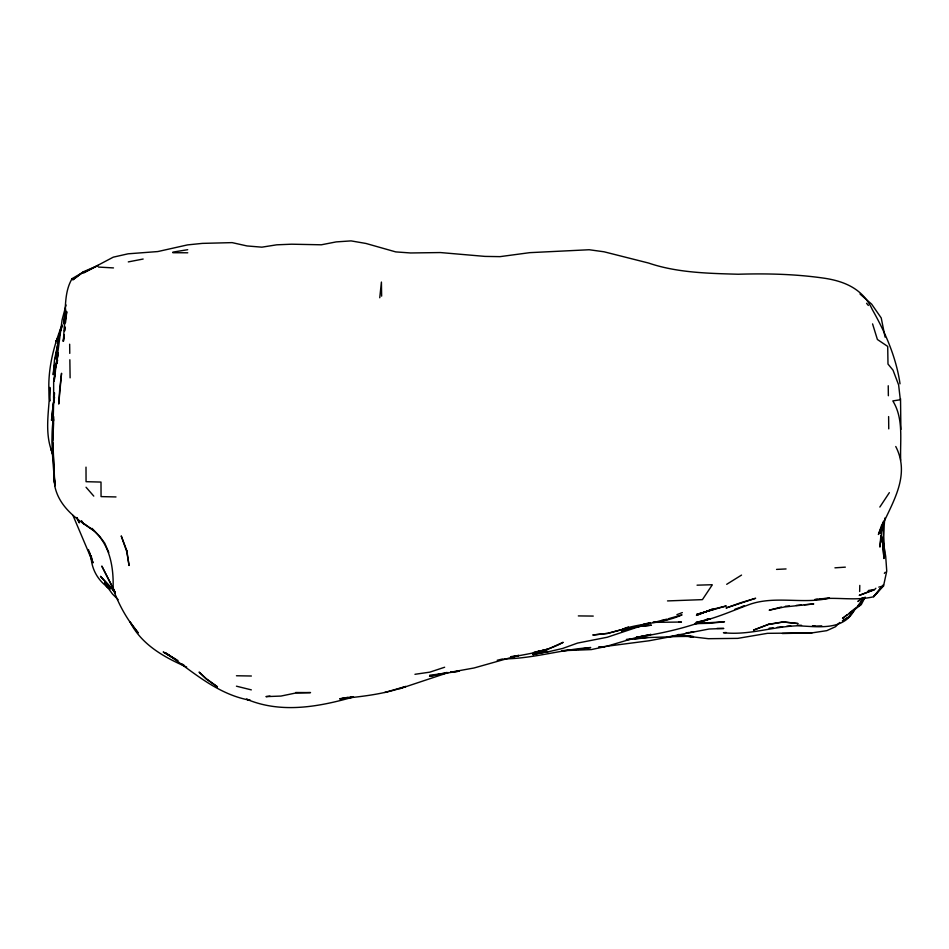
<?xml version="1.0" encoding="UTF-8"?>
<svg xmlns="http://www.w3.org/2000/svg" width="949" height="949" viewBox="0 0 949 949"><rect width="100%" height="100%" fill="white"/><g stroke="black" fill="none" stroke-linecap="round" stroke-linejoin="round"><path stroke-width="1.42" d="M53.642 401.451L53.654 381.462L58.28 352.886L55.433 367.738L54.164 381.249L55.433 371M53.725 401.261L53.749 398.521L52.61 441.902L54.745 485.876C59.016 506.968 76.916 519.577 93.714 530.55L84.746 524.121M884.8 518.083L882.724 543.706L883.97 558.534L882.297 538.249M882.214 542.603L882.321 537.205M900.886 429.399L900.53 398.627M859.794 585.403L859.652 591.524M52.812 440.787L53.619 422.708M64.022 335.555L63.346 341.355L64.283 326.527L66.75 311.675L65.517 322.66M881.241 531.12L881.538 527.075M54.544 392.933L53.808 402.412L54.532 397.133M53.654 417.857L53.002 425.947L53.607 419.173M880.874 535.473L879.901 547.075L882.807 522.792M53.322 422.602L53.571 419.956M63.346 341.355L64.093 334.843M52.919 406.658L51.519 420.383L53.535 402.364L52.919 406.658L53.073 405.543M379.754 297.761L381.415 282.055L381.64 296.135M55.979 366.611L62.1 319.849L66.062 304.997M64.532 331.201L65.042 326.847L64.568 330.798M57.426 360.323L57.082 363.028L57.509 360.027M54.556 364.618L53.215 374.772L54.496 359.932L57.616 345.08L55.327 358.817M53.666 416.528C50.072 438.616 53.227 461.095 54.544 483.266L53.832 470.431L54.852 485.983L52.859 442.234M57.391 359.22L56.738 363.265L57.32 360.596M882.594 523.196L880.98 533.362L883.424 521.203M64.935 315.922L63.725 323.182L65.445 308.342L64.295 324.297C65.932 309.03 63.939 292.351 72.1 278.638L83.144 272.197L72.931 279.741L72.1 278.638M65.41 313.028L65.896 310.121M817.362 599.365L814.657 599.638C834.301 596.126 854.278 601.488 873.649 596.731L883.531 585.96L886.746 571.108L885.69 556.292L883.163 541.476L883.721 546.956M61.211 327.998L57.474 343.965L60.487 329.113L62.373 325.139M881.657 525.165L878.418 534.489C889.521 506.208 911.859 477.893 895.761 446.505M61.305 326.883C52.159 350.311 46.418 375.84 49.775 401.119L49.822 387.394C49.585 409.209 43.713 432.139 52.456 453.041L50.997 448.936L52.492 454.452M60.689 330.228L62.337 326.171M865.073 597.194L861.265 604.643L842.51 618.368L847.054 614.786M57.201 339.291L55.706 341.759L57.735 338.152M863.602 598.38L859.082 605.77L864.61 597.74M879.842 507.051L889.355 492.638M711.88 585.438L702.426 599.638L667.515 600.919M854.741 609.246C843.886 631.37 817.765 626.53 797.635 625.794C772.616 626.542 748.631 635.581 723.435 632.686L726.27 632.52M854.503 609.234L848.394 617.336L842.368 620.86L849.948 616.209L848.394 617.336L857.291 606.731L849.331 612.995M863.958 597.929L857.659 606.174L865.108 597.431M873.649 596.731L883.543 584.845L873.804 596.245M884.338 573.35L885.287 572.235M874.848 589.376L875.868 588.25M839.675 622.497L835.535 626.696L826.793 630.658L811.929 632.888L767.48 633.327L737.776 638.369L708.357 638.701L678.749 635.189L649.045 640.777L598.866 647.289M862.202 598.012L857.884 601.476L862.427 598.119M72.931 279.741L83.298 271.794L98.221 265.435L83.465 272.909L113.251 257.167L128.091 253.81L157.819 251.556L187.511 244.901L202.362 243.383L232.102 242.624L247.001 245.945L261.877 247.167L276.728 244.818L291.592 244.201L321.331 244.795L336.183 241.9L351.047 240.892L365.934 243.454L395.733 251.9L410.609 252.968L440.348 252.553L484.975 256.396L500.004 256.645L529.72 252.659L589.175 249.741L604.062 251.793L648.594 263.051C677.123 272.79 708.274 273.371 738.192 274.237C767.243 273.383 796.413 274.071 825.215 278.354C845.856 281.58 863.234 289.647 872.273 309.504C885.322 332.506 896.224 357.393 900.02 383.811M726.697 584.311L741.549 575.082M548.439 648.95L563.172 642.319C547.241 651.334 529.079 653.683 511.416 657.088L518.747 655.356L474.073 667.977L450.55 672.224M740.208 607.372L744.146 605.711M628.416 626.957L622.651 629.175C642.105 622.829 663.126 623.505 682.034 614.857L668.535 618.712M874.065 589.637L859.236 595.379L874.231 589.851M676.91 614.655L682.331 612.579M384.713 692.497L405.781 686.447C384.725 694.11 362.174 696.578 339.991 698.725L352.15 697.124M734.823 609.282L738.868 607.846M444.642 667.242L429.802 672.153L414.95 674.3M448.379 672.544L399.719 688.749M344.107 698.405L353.502 696.981L339.932 699.069L348.069 697.23M353.123 697.064C318.579 706.958 280.845 713.755 246.503 699.164L250.156 700.255C217.167 694.443 192.481 671.334 165.921 653.078L175.695 659.519L163.216 651.987L178.032 660.575M621.725 630.966L650.29 622.864L607.218 637.254L577.514 643.09L562.686 648.44L547.846 651.904L532.982 653.624L547.846 651.904M621.892 630.907L636.732 626.72L651.429 625.189L636.565 626.767M544.702 651.583L532.84 654.691L543.682 652.378M781.335 607.052L769.188 610.183L784.194 607.004L813.756 603.944L804.301 604.75M548.285 649.009L533.445 652.663L548.131 649.377L535.983 651.797M878.798 587.111L883.531 585.96M497.205 660.267L502.662 658.95M443.017 673.327L429.529 676.352L444.512 673.41L429.672 675.237M664.49 619.697L667.194 619.104M643.624 624.169L649.128 622.983M444.369 673.031L447.098 672.438M685.961 633.042L688.654 632.485M128.305 261.9L143.157 259.03M687.23 632.936L693.909 631.702L691.204 632.046M657.693 621.393L667.04 619.733L661.631 620.302M868.276 590.539L874.243 589.531M172.848 252.126L187.7 249.694M706.08 619.638L710.089 619.009L706.032 619.578M578.036 649.436L590.705 647.55C561.5 649.448 533.362 658.606 504.014 658.903M269.99 696.08L265.945 696.625L280.963 696.068L295.815 692.995L310.525 692.592L295.661 692.509M814.894 625.901L812.202 626.269L821.763 625.854M450.573 672.212L459.387 671.145L443.408 673.553M598.712 647.384L604.169 646.744L598.772 647.242M634.478 638.796L639.875 638.191M642.58 637.894L647.977 637.289M769.117 628.202L773.162 627.764M777.219 627.325L782.617 626.743M820.066 599.08L829.521 598.095C803.506 604.394 776.258 595.616 750.659 604.05C732.581 610.539 715.012 618.843 696.02 622.449L708.689 619.211C685.332 628.297 660.86 633.6 636.174 637.408L651.026 634.442L636.02 637.586L606.352 646.388L591.346 649.579L561.772 650.717L576.636 649.65M786.674 626.316L790.719 625.901M801.597 604.988L796.199 605.426M626.364 639.436L630.421 639.116M785.381 606.257L789.438 605.948M510.621 656.755L517.976 656.186L511.214 656.578M627.277 639.685L649.496 637.503L668.037 636.909L709.069 629.021L723.779 628.463L717.017 628.392M834.942 567.834L845.334 567.146M684.964 636.316L667.325 636.85M776.555 569.4L786.057 568.949M653.078 622.2L657.123 622.058M694.787 623.576L724.502 621.761L709.805 623.303L694.941 623.659M712.201 584.726L697.052 585.177M811.929 632.888L782.356 633.517M653.232 622.378L681.453 622.034L678.76 621.986M172.86 252.719L187.76 252.79M578.332 615.913L593.244 616.079M236.455 675.759L251.378 676.008M678.286 636.281L693.316 636.577L690.611 636.293M116.003 496.944L101.057 496.6L100.997 482.068L86.062 481.689L86.003 467.133M797.48 625.201L801.537 625.332M98.471 267.072L113.477 267.915M687.906 636.008L678.44 635.023L693.47 636.981L684.004 635.379M678.582 634.466L681.299 634.928M236.443 686.186L251.343 689.876M186.656 667.04C164.165 657.277 141.603 644.762 130.037 621.927L138.222 632.888C127.237 619.839 118.661 604.691 113.061 588.594C113.868 567.3 109.87 543.421 92.172 529.447M181.603 663.719L184.035 665.166M860.031 294.036L871.609 304.095L881.218 317.951L885.085 337.12M115.244 592.247L113.109 590.254L115.114 592.247M118.091 599.614L112.48 594.015L104.532 583.161M91.97 528.332L99.55 536.209L104.663 543.065L108.767 552.472M115.339 592.259L100.558 576.434L115.339 592.259L113.394 590.005M86.051 487.24L93.773 496.102M866.567 303.277L868.347 305.448M106.727 584.572L110.309 588.949C98.684 581.713 91.697 570.183 91.021 556.517M81.65 521.226L84.129 524.5L81.567 520.954M104.627 583.113L108.056 587.858L104.888 583.267M104.615 583.303L106.893 586.755L104.853 583.054M113.548 590.017L115.387 593.362M115.137 592.401L101.792 566.055L113.856 589.72M76.916 517.893L79.325 522.852L76.822 517.49M72.99 515.449L93.049 562.781L89.42 552.176M872.57 323.894L877.398 339.493L887.706 346.421L887.991 364.048L893.009 370.146L898.632 384.938L900.316 399.754L892.831 400.917C903.899 418.948 899.913 440.217 900.684 460.17M88.447 549.566L92.195 561.666L91.246 555.877M883.994 549.696L884.278 552.437M883.282 525.532L884.492 552.484M53.619 396.291L53.82 401.676M69.657 344.202L69.775 353.384M69.858 359.754L70.107 377.844M888.24 385.757L888.359 395.733M888.62 416.587L888.75 428.865M59.716 389.22L58.719 404.06L61.555 373.265L59.716 389.22M711.264 609.495L696.436 615.403L711.382 609.602L726.27 605.96L696.59 614.43L715.736 608.784L711.264 609.495M768.358 624.323L753.53 630.1L768.512 624.489L783.364 622.01L798.085 623.564L783.21 621.892L768.358 624.323M740.801 602.71L726.021 608.001L755.641 598.273L740.801 602.71M622.497 629.412L607.811 633.386L592.805 635L607.657 633.363L622.497 629.412M217.404 686.791L206.348 679.093L199.088 672.106L206.182 678.606L217.404 686.791M126.834 550.693L121.223 535.912L126.798 551.808L129.052 565.509L126.834 550.693"/></g></svg>
